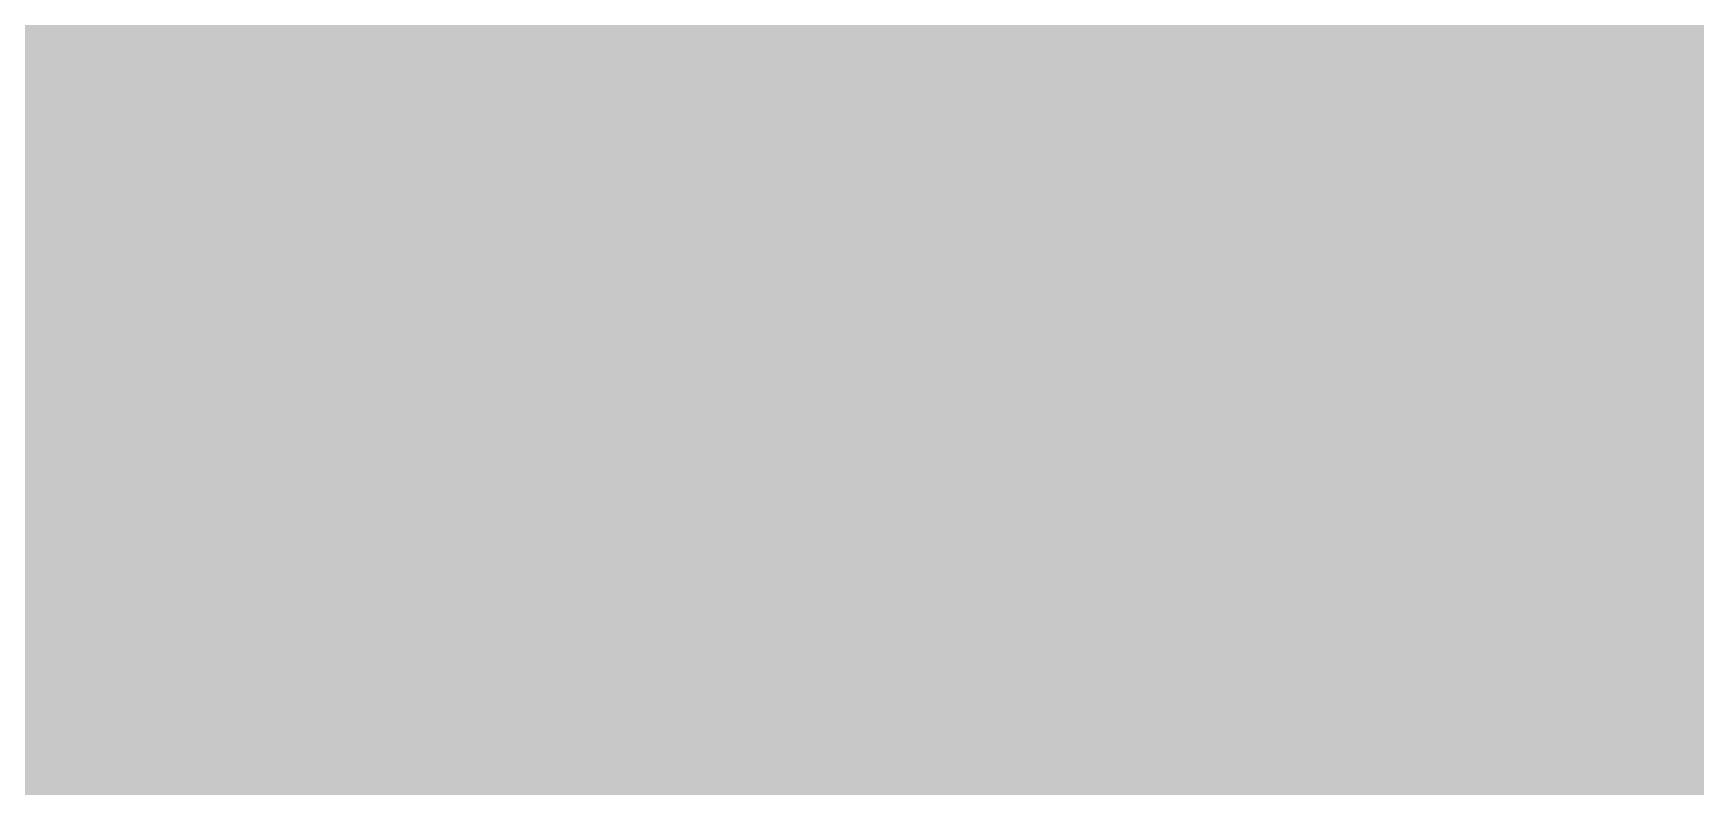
# Model space of a CAD drawing. Header units: inches. Extents: x -4266 to -1814, y 9706 to 12441.
# Drawn here: x -3166.67 to -3163.817, y 10010.596 to 10011.89 of the extents above; entities that cross this region are included whole.
import ezdxf

# ---------------------------------------------------------------- set-up
doc = ezdxf.new("R2010")
doc.units = ezdxf.units.IN
doc.header["$MEASUREMENT"] = 0
for name, color, linetype, lineweight in [('0-1', 7, 'Continuous', 5), ('0-3', 7, 'Continuous', 9), ('A-GENM-6', 253, 'Continuous', 9)]:
    doc.layers.add(name, color=color, linetype=linetype, lineweight=lineweight)

# ---------------------------------------------------------------- blocks, each defined once
blk = doc.blocks.new('V-Series_EWC4_SPVU_RFA_2015 - 1ST FLOOR-2484708-FLOOR PLAN - 1ST FLOOR')
at = {"layer": 'A-GENM-6'}
blk.add_hatch(color=256, dxfattribs=at).paths.add_polyline_path([(-3126.5211, 12060.2519), (-3103.8941, 12060.2519), (-3103.8941, 12088.1894), (-3104.3239, 12088.1894), (-3104.3316, 12088.6894), (-3131.3316, 12088.6894), (-3131.3393, 12088.1894), (-3131.7691, 12088.1894), (-3131.7691, 12060.2519)], flags=0)
blk = doc.blocks.new('CTR - 1st Phase - Shell_rvt-1-FLOOR PLAN - 1ST FLOOR')
at = {"layer": '0-3', "rotation": 180}
blk.add_blockref('V-Series_EWC4_SPVU_RFA_2015 - 1ST FLOOR-2484708-FLOOR PLAN - 1ST FLOOR', (-6273.4178, 22098.7788), dxfattribs=at)

msp = doc.modelspace()

# ---------------------------------------------------------------- block references
at = {"layer": '0-1'}
msp.add_blockref('CTR - 1st Phase - Shell_rvt-1-FLOOR PLAN - 1ST FLOOR', (0, 0), dxfattribs=at)

doc.saveas('drawing.dxf')
